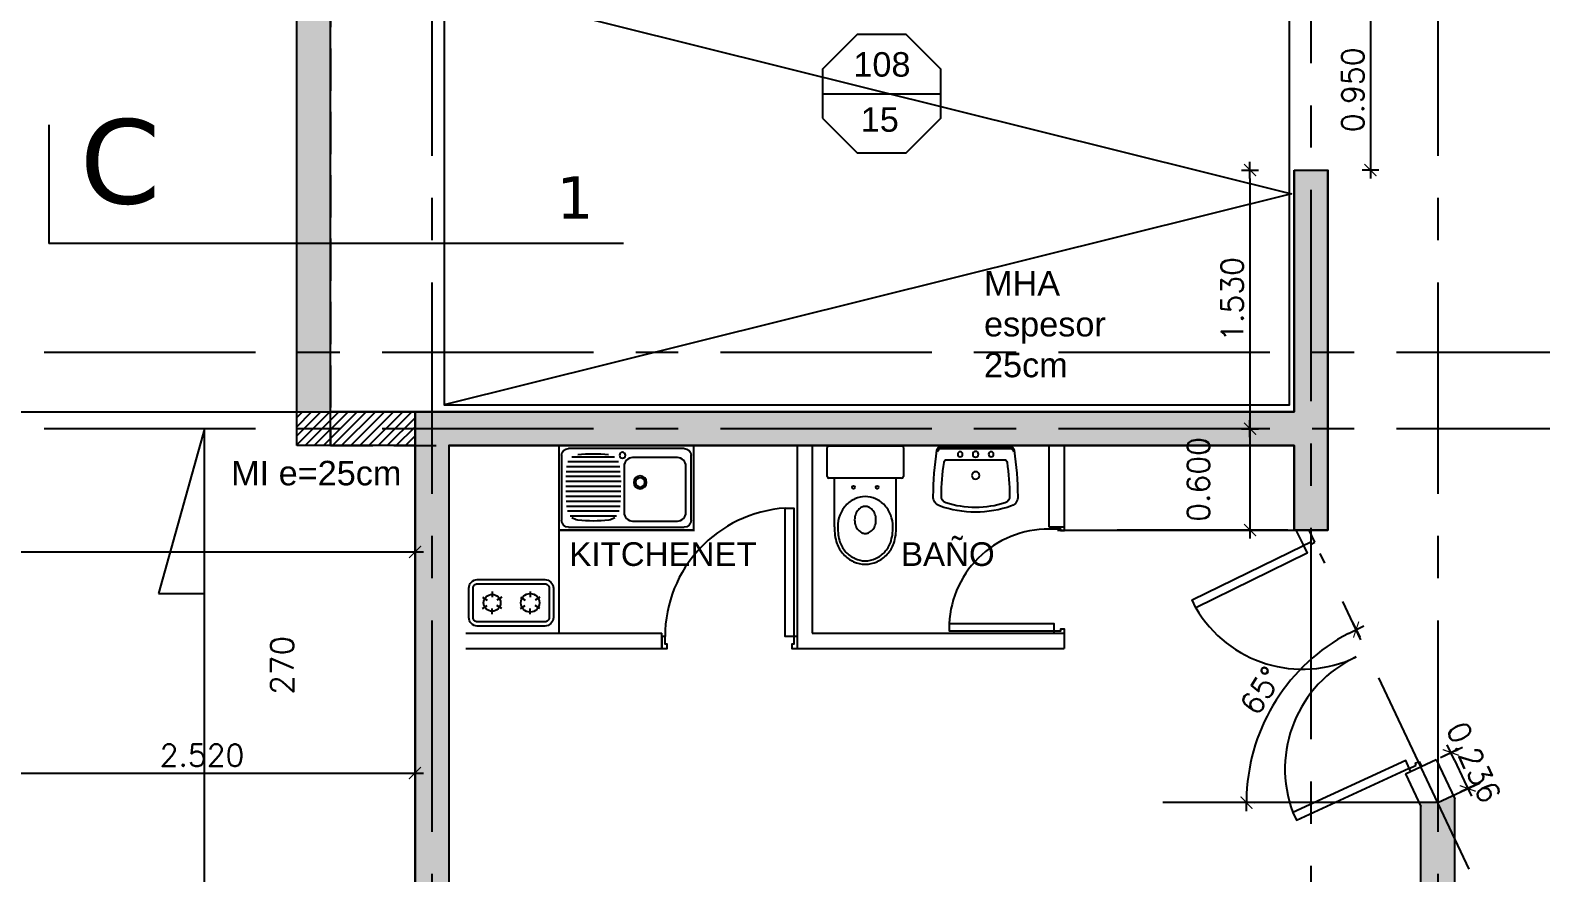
# Model space of a CAD drawing. Header units: millimetres. Extents: x -13 to 194, y -13 to 66.
# Drawn here: x 75.83 to 84.76, y 15.55 to 20.54 of the extents above; entities that cross this region are included whole.
import ezdxf

# ---------------------------------------------------------------- set-up
doc = ezdxf.new("R2010")
doc.units = ezdxf.units.MM
doc.linetypes.add('CENTER', pattern=[2, 1.25, -0.25, 0.25, -0.25])
doc.linetypes.add('HIDDEN', pattern=[0.375, 0.25, -0.125])
for name, color, linetype in [('01', 1, 'Continuous'), ('02', 2, 'Continuous'), ('06', 6, 'Continuous'), ('Capa1', 80, 'Continuous'), ('COTAS', 1, 'Continuous'), ('COTAS1', 2, 'Continuous'), ('Cotas2', 1, 'Continuous'), ('EJES', 1, 'CENTER'), ('GRIS', 9, 'Continuous'), ('LOSAS', 7, 'Continuous'), ('MURO', 5, 'Continuous'), ('MUROS_EST', 5, 'Continuous'), ('PUERTAS', 1, 'Continuous'), ('Textos', 2, 'Continuous'), ('VIGAS_1', 2, 'Continuous')]:
    doc.layers.add(name, color=color, linetype=linetype)
doc.styles.add('Arial', font='arial.ttf')
doc.styles.add('INTERARQ', font='ROMANS.SHX')
doc.styles.add('ROMANS', font='romans.shx', dxfattribs={"height": 16.875})
doc.styles.get("Standard").update_dxf_attribs({"font": 'arial.ttf'})
doc.dimstyles.new('ESCALA_1-50', dxfattribs={"dimtxt": 0.13, "dimasz": 0.05, "dimexe": 0.18, "dimexo": 0.0625, "dimgap": 0.04, "dimtad": 1, "dimdec": 3, "dimzin": 0, "dimdsep": 46, "dimtxsty": 'INTERARQ', "dimblk": 'DIMTICK', "dimcen": 0.09, "dimse1": 1, "dimse2": 1, "dimclrd": 1, "dimclre": 1, "dimclrt": 2, "dimadec": 0, "dimazin": 0, "dimtfac": 4.5, "dimtdec": 3, "dimtofl": 0, "dimtmove": 2, "dimatfit": 3, "dimldrblk": 'DIMTICK', "dimfxl": 1, "dimtolj": 1, "dimtzin": 0, "dimarcsym": 0})

# ---------------------------------------------------------------- blocks, each defined once
blk = doc.blocks.new('LAVPLATO')
for p, q in [((-0.383, -0.443), (-0.383, -0.057)), ((-0.343, -0.017), (0.343, -0.017)), ((0.0694, -0.0675), (0.3226, -0.0675)), ((0.383, -0.057), (0.383, -0.443)), ((0.0357, -0.1545), (0.3563, -0.1545)), ((0.0387, -0.1255), (0.3533, -0.1255)), ((0.0458, -0.0965), (0.3462, -0.0965)), ((0.0315, -0.2115), (0.3574, -0.2115)), ((0.0319, -0.2415), (0.3578, -0.2415)), ((0.0338, -0.1835), (0.3582, -0.1835)), ((0.0323, -0.2715), (0.3582, -0.2715)), ((0.0327, -0.3015), (0.3578, -0.3015)), ((0.0342, -0.3305), (0.3563, -0.3305)), ((0.0342, -0.3305), (0.3563, -0.3305)), ((0.0369, -0.3595), (0.3536, -0.3595)), ((0.0369, -0.3595), (0.3536, -0.3595)), ((0.0416, -0.3885), (0.3489, -0.3885)), ((0.0586, -0.4175), (0.3319, -0.4175)), ((0.343, -0.483), (-0.343, -0.483))]:
    blk.add_line(p, q)
blk.add_lwpolyline([(-0.4, 0), (0.4, 0), (0.4, -0.5), (-0.4, -0.5)], close=True)
blk.add_lwpolyline([(-0.302, -0.0709), (-0.037, -0.0709, -0.414214), (0.013, -0.1209), (0.013, -0.3965, -0.414214), (-0.037, -0.4465), (-0.302, -0.4465, -0.414214), (-0.352, -0.3965), (-0.352, -0.1209, -0.414214)], format="xyb", close=True)
for centre, radius in [((0.023, -0.057), 0.0175), ((-0.082, -0.2175), 0.038), ((-0.082, -0.2175), 0.0275)]:
    blk.add_circle(centre, radius)
for centre, radius, start, end in [((-0.343, -0.057), 0.04, 90, 180), ((0.196, -0.7978), 0.75, 83.02075, 96.97925), ((0.343, -0.057), 0.04, 360, 90), ((-0.343, -0.443), 0.04, 180, 270), ((0.1132, -0.3662), 0.075, 233.56948, 263.02075), ((0.1952, 0.3038), 0.75, 263.02075, 276.97925), ((0.2773, -0.3662), 0.075, 276.97925, 306.43052), ((0.343, -0.443), 0.04, 270, 360)]:
    blk.add_arc(centre, radius, start, end)
blk = doc.blocks.new('cocina_2platos')
for p, q in [((-0.17, -0.0798), (-0.1533, -0.1086)), ((-0.1033, -0.0798), (-0.12, -0.1086)), ((-0.2033, -0.1375), (-0.17, -0.1375)), ((-0.17, -0.1952), (-0.1533, -0.1664)), ((-0.1033, -0.1952), (-0.12, -0.1664)), ((-0.07, -0.1375), (-0.1033, -0.1375)), ((-0.17, -0.3048), (-0.1533, -0.3336)), ((-0.1033, -0.3048), (-0.12, -0.3336)), ((-0.2033, -0.3625), (-0.17, -0.3625)), ((-0.17, -0.4202), (-0.1533, -0.3914)), ((-0.1033, -0.4202), (-0.12, -0.3914)), ((-0.07, -0.3625), (-0.1033, -0.3625))]:
    blk.add_line(p, q)
blk.add_lwpolyline([(-0.2741, -0.45), (-0.2741, -0.05, -0.414214), (-0.2241, 0), (-0.0491, 0, -0.414214), (0.0009, -0.05), (0.0009, -0.45, -0.414214), (-0.0491, -0.5), (-0.2241, -0.5, -0.414214)], format="xyb", close=True)
at = {"color": 9}
blk.add_lwpolyline([(-0.2491, -0.45), (-0.2491, -0.05, -0.414214), (-0.2241, -0.025), (-0.0491, -0.025, -0.414214), (-0.0241, -0.05), (-0.0241, -0.45, -0.414214), (-0.0491, -0.475), (-0.2241, -0.475, -0.414214)], format="xyb", close=True, dxfattribs=at)
for centre, radius in [((-0.1366, -0.1375), 0.055), ((-0.1366, -0.3625), 0.05)]:
    blk.add_circle(centre, radius)
blk = doc.blocks.new('LAV')
for points in [[(0.022, 0.2287, 0.391789), (0, 0.2049), (0, -0.2049, 0.391789), (0.022, -0.2287, 0.034091), (0.2951, -0.2498, 0.338711), (0.3512, -0.2134, 0.172497), (0.3512, 0.2134, 0.338711), (0.2951, 0.2498, 0.034091)], [(0.0942, 0.1863, 0.391789), (0.0782, 0.1691), (0.0782, -0.1691, 0.391789), (0.0942, -0.1863, 0.034091), (0.2928, -0.2017, 0.338711), (0.3336, -0.1752, 0.152745), (0.3336, 0.1752, 0.338711), (0.2928, 0.2017, 0.034091)]]:
    blk.add_lwpolyline(points, format="xyb", close=True)
blk.add_lwpolyline([(0.0321, 0.2241, 0.391789), (0.0106, 0.2008), (0.0106, -0.2008, 0.391789), (0.0321, -0.2241)], format="xyb")
for centre, radius in [((0.0457, 0.0909), 0.0147), ((0.0457, -0.0005), 0.0172), ((0.1712, -0.0005), 0.0225), ((0.0457, -0.0919), 0.0147)]:
    blk.add_circle(centre, radius)
blk = doc.blocks.new('DIMTICK')
at = {"color": 1}
for p, q in [((-1, 0), (1, 0)), ((0, 1), (0, -1))]:
    blk.add_line(p, q, dxfattribs=at)
at = {"color": 3, "const_width": 0.141}
blk.add_lwpolyline([(0.71, 0.71), (-0.71, -0.71)], dxfattribs=at)
blk = doc.blocks.new('*D124')
at = {"layer": 'COTAS', "color": 1, "lineweight": -2, "transparency": 16777216}
blk.add_line((83.0438, 19.6573), (83.0438, 18.2273), dxfattribs=at)
at = {"layer": 'Defpoints', "color": 0, "transparency": 16777216}
for p in [(83.4046, 19.7073), (83.0438, 18.1773), (83.4046, 18.1773)]:
    blk.add_point(p, dxfattribs=at)
at = {"layer": 'COTAS', "color": 1, "lineweight": -2, "transparency": 16777216, "xscale": 0.05, "yscale": 0.05, "zscale": 0.05}
for p, rotation in [((83.0438, 19.7073), 90), ((83.0438, 18.1773), 270)]:
    blk.add_blockref('DIMTICK', p, dxfattribs=dict(at, rotation=rotation))
at = {"layer": 'COTAS', "color": 2, "transparency": 16777216, "insert": (82.9388, 18.9423), "char_height": 0.13, "attachment_point": 5, "rotation": 90, "style": 'INTERARQ'}
blk.add_mtext('\\A1;1.530', dxfattribs=at)
blk = doc.blocks.new('*D125')
at = {"layer": 'COTAS', "color": 1, "lineweight": -2, "transparency": 16777216}
blk.add_line((83.0438, 18.1273), (83.0438, 17.6273), dxfattribs=at)
at = {"layer": 'Defpoints', "color": 0, "transparency": 16777216}
for p in [(83.4046, 18.1773), (83.0438, 17.5773), (83.3046, 17.5773)]:
    blk.add_point(p, dxfattribs=at)
at = {"layer": 'COTAS', "color": 1, "lineweight": -2, "transparency": 16777216, "xscale": 0.05, "yscale": 0.05, "zscale": 0.05}
for p, rotation in [((83.0438, 18.1773), 90), ((83.0438, 17.5773), 270)]:
    blk.add_blockref('DIMTICK', p, dxfattribs=dict(at, rotation=rotation))
at = {"layer": 'COTAS', "color": 2, "transparency": 16777216, "insert": (82.7388, 17.8773), "char_height": 0.13, "attachment_point": 5, "rotation": 90, "style": 'INTERARQ'}
blk.add_mtext('\\A1;0.600', dxfattribs=at)
blk = doc.blocks.new('*D94')
at = {"layer": 'Defpoints', "color": 0, "transparency": 16777216}
for p in [(83.4592, 17.4392), (83.3289, 16.7394), (82.5289, 15.9649), (84.1547, 15.9649), (84.34, 15.5721)]:
    blk.add_point(p, dxfattribs=at)
at = {"layer": 'GRIS', "color": 1, "lineweight": -2, "transparency": 16777216}
blk.add_arc((84.1547, 15.9649), 1.1322, 117.78611, 177.46943, dxfattribs=at)
at = {"layer": 'GRIS', "color": 1, "lineweight": -2, "transparency": 16777216, "xscale": 0.05, "yscale": 0.05, "zscale": 0.05}
for p, rotation in [((83.6717, 16.9888), 26.52082801187991), ((83.0226, 15.9649), 268.7347134070694)]:
    blk.add_blockref('DIMTICK', p, dxfattribs=dict(at, rotation=rotation))
at = {"layer": 'GRIS', "color": 2, "transparency": 16777216, "insert": (83.1098, 16.6273), "char_height": 0.13, "attachment_point": 5, "rotation": 57.62777, "style": 'INTERARQ'}
blk.add_mtext('\\A1;65°', dxfattribs=at)
blk = doc.blocks.new('*D95')
at = {"layer": 'Defpoints', "color": 0, "transparency": 16777216}
for p in [(84.1446, 16.2207), (84.2452, 16.0076), (84.3321, 16.0486)]:
    blk.add_point(p, dxfattribs=at)
at = {"layer": 'GRIS', "color": 1, "lineweight": -2, "transparency": 16777216}
blk.add_line((84.2529, 16.2165), (84.3108, 16.0938), dxfattribs=at)
at = {"layer": 'GRIS', "color": 1, "lineweight": -2, "transparency": 16777216, "xscale": 0.05, "yscale": 0.05, "zscale": 0.05}
for p, rotation in [((84.2315, 16.2617), 115.2555414190037), ((84.3321, 16.0486), 295.2555414190036)]:
    blk.add_blockref('DIMTICK', p, dxfattribs=dict(at, rotation=rotation))
at = {"layer": 'GRIS', "color": 2, "transparency": 16777216, "insert": (84.3675, 16.2034), "char_height": 0.13, "attachment_point": 5, "rotation": 295.25554, "style": 'INTERARQ'}
blk.add_mtext('\\A1;0.236', dxfattribs=at)
blk = doc.blocks.new('*D105')
at = {"layer": 'COTAS', "color": 1, "lineweight": -2, "transparency": 16777216}
blk.add_arc((84.1547, 31.0006), 1.0022, 246.74405, 267.14119, dxfattribs=at)
at = {"layer": 'Defpoints', "color": 0, "transparency": 16777216}
for p in [(84.1547, 61.0427), (84.3445, 31.3878), (83.8549, 30.0443), (83.5831, 29.8346), (84.1547, 5.547)]:
    blk.add_point(p, dxfattribs=at)
at = {"layer": 'COTAS', "color": 1, "lineweight": -2, "transparency": 16777216, "xscale": 0.05, "yscale": 0.05, "zscale": 0.05}
for p, rotation in [((83.7136, 30.1007), 155.3146385307757), ((84.1547, 29.9984), 358.5705926049848)]:
    blk.add_blockref('DIMTICK', p, dxfattribs=dict(at, rotation=rotation))
at = {"layer": 'COTAS', "color": 2, "transparency": 16777216, "insert": (83.952, 30.1266), "char_height": 0.13, "attachment_point": 5, "rotation": 346.94262, "style": 'INTERARQ'}
blk.add_mtext('\\A1;26°', dxfattribs=at)
blk = doc.blocks.new('*D84')
at = {"layer": '02', "color": 1, "lineweight": -2, "transparency": 16777216}
blk.add_line((75.6346, 16.1398), (78.0546, 16.1398), dxfattribs=at)
at = {"layer": 'Defpoints', "color": 0, "transparency": 16777216}
for p in [(75.5846, 18.2773), (78.1046, 18.2773), (78.1046, 16.1398)]:
    blk.add_point(p, dxfattribs=at)
at = {"layer": '02', "color": 1, "lineweight": -2, "transparency": 16777216, "xscale": 0.05, "yscale": 0.05, "zscale": 0.05, "rotation": 180}
blk.add_blockref('DIMTICK', (75.5846, 16.1398), dxfattribs=at)
at = {"layer": '02', "color": 1, "lineweight": -2, "transparency": 16777216, "xscale": 0.05, "yscale": 0.05, "zscale": 0.05}
blk.add_blockref('DIMTICK', (78.1046, 16.1398), dxfattribs=at)
at = {"layer": '02', "color": 2, "transparency": 16777216, "insert": (76.8446, 16.2448), "char_height": 0.13, "attachment_point": 5, "style": 'INTERARQ'}
blk.add_mtext('\\A1;2.520', dxfattribs=at)
blk = doc.blocks.new('*D128')
at = {"layer": '01', "color": 1, "lineweight": -2, "transparency": 16777216}
blk.add_line((72.9146, 17.4482), (78.0546, 17.4482), dxfattribs=at)
at = {"layer": 'Defpoints', "color": 0, "transparency": 16777216}
for p in [(72.8646, 18.2773), (78.1046, 18.2773), (78.1046, 17.4482)]:
    blk.add_point(p, dxfattribs=at)
at = {"layer": '01', "color": 1, "lineweight": -2, "transparency": 16777216, "xscale": 0.05, "yscale": 0.05, "zscale": 0.05, "rotation": 180}
blk.add_blockref('DIMTICK', (72.8646, 17.4482), dxfattribs=at)
at = {"layer": '01', "color": 1, "lineweight": -2, "transparency": 16777216, "xscale": 0.05, "yscale": 0.05, "zscale": 0.05}
blk.add_blockref('DIMTICK', (78.1046, 17.4482), dxfattribs=at)
at = {"layer": '01', "color": 2, "transparency": 16777216, "insert": (75.4846, 17.5532), "char_height": 0.13, "attachment_point": 5, "style": 'INTERARQ'}
blk.add_mtext('\\A1;5.240', dxfattribs=at)
blk = doc.blocks.new('*D131')
at = {"layer": '01', "color": 1, "lineweight": -2, "transparency": 16777216}
blk.add_line((83.7568, 20.6073), (83.7568, 19.7573), dxfattribs=at)
at = {"layer": 'Defpoints', "color": 0, "transparency": 16777216}
for p in [(83.5046, 20.6573), (83.5046, 19.7073), (83.7568, 19.7073)]:
    blk.add_point(p, dxfattribs=at)
at = {"layer": '01', "color": 1, "lineweight": -2, "transparency": 16777216, "xscale": 0.05, "yscale": 0.05, "zscale": 0.05}
for p, rotation in [((83.7568, 20.6573), 90), ((83.7568, 19.7073), 270)]:
    blk.add_blockref('DIMTICK', p, dxfattribs=dict(at, rotation=rotation))
at = {"layer": '01', "color": 2, "transparency": 16777216, "insert": (83.6518, 20.1823), "char_height": 0.13, "attachment_point": 5, "rotation": 90, "style": 'INTERARQ'}
blk.add_mtext('\\A1;0.950', dxfattribs=at)

msp = doc.modelspace()

# ---------------------------------------------------------------- hatches: boundary and pattern name
at = {"layer": 'MUROS_EST', "transparency": 33554687}
h = msp.add_hatch(color=5, dxfattribs=at)
h.dxf.hatch_style = 1
h.paths.add_polyline_path([(83.5046, 19.7073), (83.3046, 19.7073), (83.3046, 18.2773), (78.1046, 18.2773), (78.1046, 18.0773), (78.4046, 18.0773), (83.3046, 18.0773), (83.3046, 17.5773), (83.5046, 17.5773)])
h.paths.add_polyline_path([(83.5046, 26.0973), (83.3046, 26.0973), (83.3046, 23.4773), (78.1046, 23.4773), (78.1046, 23.2773), (83.3046, 23.2773), (83.3046, 20.6573), (83.5046, 20.6573)])
h.paths.add_polyline_path([(78.3046, 18.0773), (78.1046, 18.0773), (78.1046, 15.3773), (78.3046, 15.3773)])
h.paths.add_polyline_path([(78.3046, 12.9773), (78.1046, 12.9773), (78.1055, 10.7898), (79.4043, 10.9215), (79.3659, 11.0689), (78.3046, 10.9613)])
h.paths.add_polyline_path([(90.6628, 14.0165), (90.4628, 14.0165), (90.4628, 12.1945), (90.4628, 12.0432), (90.6628, 12.0635)])
h.paths.add_polyline_path([(90.3628, 21.5273), (89.9443, 21.5273, -0.071068), (89.8743, 21.5173), (89.8743, 21.4983), (90.1043, 21.4983), (90.1043, 21.4483), (89.6443, 21.4483), (89.6443, 21.4983), (89.8743, 21.4983), (89.8743, 21.5173, -0.071068), (89.8043, 21.5273), (87.2396, 21.5273), (87.2396, 25.2273), (84.9046, 25.2273), (84.9046, 25.0273), (87.0396, 25.0273), (87.0396, 21.5273), (84.9046, 21.5273), (84.9046, 21.3273), (90.1628, 21.3273), (90.1628, 21.1419), (90.3628, 21.1419), (90.3628, 21.3273)])
h.paths.add_polyline_path([(90.0064, 21.4246), (90.0064, 21.3996), (89.7421, 21.3996), (89.7421, 21.4246)], flags=16)
h.paths.add_polyline_path([(83.5046, 29.4473), (83.3046, 29.4473), (83.3046, 28.7023), (78.1046, 28.7023), (78.1046, 28.4523), (83.3046, 28.4523), (83.3046, 27.205), (83.3156, 27.2023), (83.3046, 27.1996), (83.3046, 27.0473), (83.5046, 27.0473)])
h.paths.add_polyline_path([(90.7128, 37.6473), (90.4628, 37.6473), (90.4628, 34.4321), (85.4628, 34.4321), (85.4628, 34.1821), (90.4628, 34.1821), (90.4628, 32.7373), (90.7128, 32.7373)])
h = msp.add_hatch(color=5, dxfattribs=at)
h.dxf.hatch_style = 1
h.paths.add_polyline_path([(84.2547, 15.7529), (84.1547, 15.9649), (84.1547, 14.9889), (84.2547, 14.9889)])
h.paths.add_polyline_path([(84.2547, 15.9873), (84.2452, 16.0076), (84.1547, 15.9649), (84.2547, 15.7529)])
h.paths.add_polyline_path([(84.1547, 15.9649), (84.0442, 15.9649), (84.0547, 15.9425), (84.0547, 14.9889), (84.1547, 14.9889)])
h.paths.add_polyline_path([(78.3046, 36.5327), (78.3046, 36.7327), (78.2046, 36.7327), (78.2046, 35.6673), (78.3046, 35.6673), (78.3046, 36.1822)])
h.paths.add_polyline_path([(84.3372, 14.9939), (84.6233, 14.9939), (84.6233, 15.1964), (84.3372, 15.1964)], flags=9)
h = msp.add_hatch(color=5, dxfattribs=at)
h.dxf.hatch_style = 1
h.paths.add_polyline_path([(78.3046, 18.0773), (83.3046, 18.0773), (83.3046, 17.5773), (83.4046, 17.5773), (83.4046, 18.1773), (78.2046, 18.1773), (78.2046, 15.3773), (78.3046, 15.3773)])
h.paths.add_polyline_path([(83.5046, 18.1773), (83.4046, 18.1773), (83.4046, 17.5773), (83.5046, 17.5773)])
h.paths.add_polyline_path([(84.2547, 13.7227), (84.2547, 14.9889), (84.1547, 14.9889), (84.1547, 11.5547), (84.2547, 11.5648)])
h.paths.add_polyline_path([(84.1547, 14.9889), (84.0547, 14.9889), (84.0547, 13.7227), (84.0562, 11.5447), (84.1547, 11.5547)])
at = {"layer": 'PUERTAS', "transparency": 33554687}
h = msp.add_hatch(dxfattribs=at)
h.set_pattern_fill('ANSI31', color=2, scale=0.012)
h.paths.add_polyline_path([(78.1046, 28.7023), (77.6046, 28.7023), (77.6046, 28.4523), (78.1046, 28.4523)])
h.paths.add_polyline_path([(77.6046, 28.7023), (77.4046, 28.7023), (77.4046, 28.4523), (77.6046, 28.4523)])
h.paths.add_polyline_path([(78.1046, 23.4773), (77.6046, 23.4773), (77.6046, 23.2773), (78.1046, 23.2773)])
h.paths.add_polyline_path([(77.6046, 23.4773), (77.4046, 23.4773), (77.4046, 23.2773), (77.6046, 23.2773)])
h.paths.add_polyline_path([(78.1046, 18.2773), (77.6046, 18.2773), (77.6046, 18.0773), (78.1046, 18.0773)])
h.paths.add_polyline_path([(77.6046, 18.2773), (77.4046, 18.2773), (77.4046, 18.0773), (77.6046, 18.0773)])
h = msp.add_hatch(color=2, dxfattribs=at)
h.dxf.hatch_style = 1
h.paths.add_polyline_path([(77.6046, 19.2739), (77.4046, 19.2739), (77.4046, 18.2773), (77.6046, 18.2773)])
h.paths.add_polyline_path([(77.6046, 23.2773), (77.4046, 23.2773), (77.4046, 19.2739), (77.6046, 19.2739)])
at = {"layer": 'VIGAS_1', "transparency": 33554687}
h = msp.add_hatch(dxfattribs=at)
h.set_pattern_fill('ANGLE', color=5)
h.set_pattern_definition([(0, (0, 0), (0, 6.985), [5.08, -1.905]), (90, (0, 0), (-6.985, 4e-16), [5.08, -1.905])])
h.paths.add_polyline_path([(83.5046, 19.7073), (83.3046, 19.7073), (83.3046, 18.2773), (78.1046, 18.2773), (78.1046, 15.3773), (78.3046, 15.3773), (78.3046, 18.0773), (83.3046, 18.0773), (83.3046, 17.5773), (83.5046, 17.5773)])

# ---------------------------------------------------------------- linework, layer by layer
at = {"color": 9}
for centre, radius, start, end in [((80.3456, 16.9473), 0.762, 93.80886, 180), ((81.851, 16.9963), 0.587, 86.71713, 177.46551), ((83.3543, 17.4841), 0.7299, 210.08906, 295.72649), ((83.9805, 16.1655), 0.7299, 115.07784, 200.71527)]:
    msp.add_arc(centre, radius, start, end, dxfattribs=at)
at = {"layer": '01'}
msp.add_line((75.5846, 18.2773), (78.1046, 18.2773), dxfattribs=at)
at = {"layer": '01', "ltscale": 0.25}
for p, q in [((76.8602, 18.1773), (76.5874, 17.2031)), ((76.8602, 10.8836), (76.8602, 18.1773)), ((76.5874, 17.2031), (76.8602, 17.2031))]:
    msp.add_line(p, q, dxfattribs=at)
at = {"layer": '06'}
for p, q in [((83.3046, 19.7073), (83.3046, 18.2773)), ((83.3046, 19.7073), (83.3046, 18.2773)), ((83.3046, 18.2773), (83.3046, 19.7073)), ((83.3046, 18.2773), (83.3046, 19.7073)), ((80.3646, 18.0773), (80.3646, 16.8773)), ((80.4546, 18.0773), (80.4546, 16.9673)), ((81.8546, 18.0773), (81.8546, 17.5973)), ((81.9446, 18.0773), (81.9446, 17.5973)), ((81.8546, 17.5973), (81.9446, 17.5973)), ((83.5046, 17.5773), (83.3046, 17.5773)), ((78.4046, 16.9673), (79.5646, 16.9673)), ((79.5646, 16.8773), (79.5646, 16.9673)), ((79.5646, 16.9473), (79.5646, 16.8773)), ((80.4546, 16.9673), (81.9446, 16.9673)), ((81.9446, 16.9673), (81.9446, 16.8773)), ((78.4046, 16.8773), (79.5646, 16.8773)), ((80.3646, 16.8773), (81.9446, 16.8773))]:
    msp.add_line(p, q, dxfattribs=at)
at = {"layer": 'COTAS'}
for p, q in [((83.3153, 17.5773), (83.3597, 17.4868)), ((83.4281, 17.5062), (83.3933, 17.5773)), ((83.4281, 17.5062), (83.4142, 17.5346)), ((83.3543, 17.4841), (83.3998, 17.5064)), ((83.3998, 17.5064), (83.4054, 17.4951)), ((83.4054, 17.4951), (83.4281, 17.5062))]:
    msp.add_line(p, q, dxfattribs=at)
at = {"layer": 'Cotas2'}
for p, q in [((83.2671, 17.5773), (82.259, 17.5773)), ((84.1704, 16.2328), (84.3001, 16.294)), ((84.1547, 15.9649), (84.4006, 16.0809)), ((84.1547, 15.9649), (82.5289, 15.9649))]:
    msp.add_line(p, q, dxfattribs=at)
at = {"layer": 'EJES'}
for p, q in [((78.2046, 61.0427), (78.2046, 5.547)), ((84.1547, 61.0427), (84.1547, 5.8668)), ((83.4046, 29.5903), (83.4046, 5.547)), ((101.1608, 18.6273), (70.0056, 18.6273)), ((101.1608, 18.1773), (70.006, 18.1773)), ((84.34, 15.5721), (83.4592, 17.4392))]:
    msp.add_line(p, q, dxfattribs=at)
at = {"layer": 'GRIS', "linetype": 'HIDDEN'}
for p, q in [((77.6046, 28.6773), (77.6046, 18.0773)), ((77.6046, 18.0773), (78.4046, 18.0773))]:
    msp.add_line(p, q, dxfattribs=at)
at = {"layer": 'GRIS'}
for p, q in [((80.5433, 17.894), (80.5433, 18.0657)), ((80.5533, 18.0757), (80.9833, 18.0757)), ((80.9933, 18.0657), (80.9933, 17.894)), ((80.9833, 17.884), (80.5533, 17.884)), ((80.5851, 17.5958), (80.5851, 17.884)), ((80.9514, 17.5959), (80.9514, 17.884)), ((78.9546, 17.5773), (78.9546, 16.9673)), ((79.7546, 17.5773), (78.9546, 17.5773)), ((81.9046, 17.5773), (83.3046, 17.5773)), ((83.9805, 16.1655), (84.0266, 16.1867)), ((84.0213, 16.1982), (84.0443, 16.2088)), ((84.0266, 16.1867), (84.0213, 16.1982)), ((84.0443, 16.2088), (84.0575, 16.18)), ((84.0443, 16.2088), (84.0575, 16.18)), ((83.9939, 16.1507), (83.986, 16.168))]:
    msp.add_line(p, q, dxfattribs=at)
for points in [[(78.2776, 20.8178), (83.2886, 19.5678), (78.2776, 18.3178), (83.2776, 18.3178), (83.2776, 20.8178), (78.2776, 20.8178), (78.2776, 20.8178), (78.2776, 18.3178)], [(81.9446, 17.5973), (81.9446, 17.5723), (81.9246, 17.5723), (81.9246, 17.5823), (81.8846, 17.5823), (81.8846, 17.5973)], [(81.8846, 16.9673), (81.8846, 16.9823), (81.9246, 16.9823), (81.9246, 16.9923), (81.9446, 16.9923), (81.9446, 16.9673)], [(79.5646, 16.8773), (79.5963, 16.8773), (79.5963, 16.9026), (79.5836, 16.9026), (79.5836, 16.9473), (79.5646, 16.9473)], [(80.3646, 16.9473), (80.3456, 16.9473), (80.3456, 16.9026), (80.333, 16.9026), (80.333, 16.8773), (80.3646, 16.8773)]]:
    msp.add_lwpolyline(points, dxfattribs=at)
for points in [[(80.3456, 16.9473), (80.295, 16.9473), (80.295, 17.7076), (80.3457, 17.7076)], [(83.3597, 17.4868), (83.382, 17.4413), (82.7228, 17.1182), (82.7012, 17.164)], [(81.8846, 16.9823), (81.8846, 17.0223), (81.2646, 17.0223), (81.2646, 16.9823)], [(83.986, 16.168), (83.9648, 16.214), (83.2978, 15.9073), (83.3197, 15.8616)]]:
    msp.add_lwpolyline(points, close=True, dxfattribs=at)
for points in [[(80.7683, 17.776, 0.106666), (80.7072, 17.7628, 0.10151), (80.6535, 17.7239, 0.094979), (80.618, 17.6662, 0.090825), (80.6051, 17.5959, 0.071105), (80.618, 17.5055, 0.094979), (80.6535, 17.4478, 0.10151), (80.7072, 17.4088, 0.106666), (80.7683, 17.3956, 0.106666), (80.8293, 17.4088, 0.10151), (80.883, 17.4478, 0.094979), (80.9185, 17.5055, 0.071105), (80.9314, 17.5959, 0.090825), (80.9185, 17.6662, 0.094979), (80.883, 17.7239, 0.10151), (80.8293, 17.7628, 0.106666)], [(80.7683, 17.7176, 0.106666), (80.7485, 17.7133, 0.10151), (80.7273, 17.698, 0.094979), (80.7115, 17.6723, 0.090825), (80.7051, 17.6374, 0.090825), (80.7115, 17.6026, 0.094979), (80.7273, 17.5769, 0.10151), (80.7485, 17.5616, 0.106666), (80.7683, 17.5573, 0.106666), (80.7881, 17.5616, 0.10151), (80.8092, 17.5769, 0.094979), (80.825, 17.6026, 0.090825), (80.8314, 17.6374, 0.090825), (80.825, 17.6723, 0.094979), (80.8092, 17.698, 0.10151), (80.7881, 17.7133, 0.106666)]]:
    msp.add_lwpolyline(points, format="xyb", close=True, dxfattribs=at)
for centre in [(80.6983, 17.8308), (80.8383, 17.8308)]:
    msp.add_circle(centre, 0.00867, dxfattribs=at)
for centre, radius, start, end in [((80.5533, 18.0657), 0.01, 90, 180), ((80.9833, 18.0657), 0.01, 360, 90), ((80.5533, 17.894), 0.01, 180, 270), ((80.9833, 17.894), 0.01, 270, 360), ((80.9263, 17.5957), 0.3412, 179.9849, 196.57372), ((80.6102, 17.5957), 0.3412, 343.42628, 0.02475), ((80.7863, 17.5693), 0.2, 200.75866, 222.46105), ((80.7753, 17.5592), 0.1851, 222.46105, 245.64601), ((80.7612, 17.5592), 0.1851, 294.35399, 317.53895), ((80.7502, 17.5693), 0.2, 317.53895, 339.24134), ((80.7683, 17.5436), 0.168, 245.64601, 270), ((80.7683, 17.5436), 0.168, 270, 294.35399)]:
    msp.add_arc(centre, radius, start, end, dxfattribs=at)
at = {"layer": 'LOSAS'}
msp.add_line((80.5146, 20.1593), (81.2146, 20.1593), dxfattribs=at)
msp.add_lwpolyline([(80.5146, 20.0144), (80.7196, 19.8093), (81.0095, 19.8093), (81.2146, 20.0144), (81.2146, 20.3043), (81.0095, 20.5093), (80.7196, 20.5093), (80.5146, 20.3043)], close=True, dxfattribs=at)
at = {"layer": 'MURO'}
for p, q in [((75.938, 19.9762), (75.938, 19.2739)), ((79.3386, 19.2739), (75.938, 19.2739)), ((79.27, 17.5773), (79.7582, 17.5773))]:
    msp.add_line(p, q, dxfattribs=at)
at = {"layer": 'MURO', "color": 5}
msp.add_line((83.5046, 18.0773), (83.5046, 19.7073), dxfattribs=at)
at = {"layer": 'MUROS_EST'}
for p, q in [((83.3046, 19.7073), (83.3046, 18.2773)), ((83.5046, 17.5773), (83.5046, 19.7073)), ((78.1046, 18.2773), (77.6046, 18.2773)), ((83.3046, 18.2773), (78.1046, 18.2773)), ((78.1046, 18.2773), (78.1046, 15.3773)), ((78.1046, 18.0773), (77.6046, 18.0773)), ((78.1046, 18.0773), (78.1046, 15.3773)), ((78.3046, 18.0773), (83.3046, 18.0773)), ((78.3046, 18.0773), (78.3046, 15.3773)), ((83.3046, 18.0773), (83.3046, 17.5773)), ((83.3046, 17.5773), (83.5046, 17.5773)), ((83.9637, 16.1354), (84.1446, 16.2207)), ((84.1446, 16.2207), (84.2547, 15.9873)), ((83.9637, 16.1354), (84.0547, 15.9425)), ((84.0547, 13.7227), (84.0547, 15.9425)), ((84.2547, 13.7227), (84.2547, 15.9873))]:
    msp.add_line(p, q, dxfattribs=at)
for points in [[(83.3046, 19.7073), (83.5046, 19.7073), (83.5046, 17.5773), (83.3046, 17.5773), (83.3046, 18.0773), (78.3046, 18.0773), (78.3046, 15.3773), (78.1046, 15.3773), (78.1046, 18.2773), (83.3046, 18.2773), (83.3046, 19.7073)], [(83.3046, 19.7073), (83.5046, 19.7073)]]:
    msp.add_lwpolyline(points, dxfattribs=at)
at = {"layer": 'VIGAS_1'}
for p, q in [((77.4046, 18.0773), (77.4046, 28.7023)), ((77.6046, 18.0773), (77.6046, 28.7023)), ((77.6046, 18.0773), (77.6046, 28.7023)), ((77.6046, 18.0773), (77.4046, 18.0773))]:
    msp.add_line(p, q, dxfattribs=at)

# ---------------------------------------------------------------- block references
at = {"layer": 'GRIS', "xscale": -1}
msp.add_blockref('LAVPLATO', (79.3546, 18.0773), dxfattribs=at)
at = {"layer": 'GRIS', "xscale": -1, "rotation": 90.00000000026051}
msp.add_blockref('LAV', (81.4202, 18.0717), dxfattribs=at)
at = {"layer": 'GRIS', "rotation": 270}
msp.add_blockref('cocina_2platos', (78.9231, 17.0104), dxfattribs=at)

# ---------------------------------------------------------------- texts
at = {"layer": 'Capa1', "attachment_point": 1}
for s, width, heights, insert, char_height in [('MHA espesor 25cm', 1.208581, [0], (81.4704, 19.1101), 0.144975), ('MI e=25cm', 2.767896, [0.2432], (77.0168, 17.9872), 0.14497)]:
    msp.add_mtext_dynamic_manual_height_columns(s, width=width, gutter_width=0.7249, heights=heights, dxfattribs=dict(at, insert=insert, char_height=char_height))
at = {"layer": 'COTAS1', "color": 3, "insert": (77.3183, 16.7773), "char_height": 0.135, "attachment_point": 5, "rotation": 90, "style": 'ROMANS'}
msp.add_mtext('\\A1;270', dxfattribs=at)
at = {"layer": 'LOSAS'}
for s, p in [('108', (80.6976, 20.2604)), ('15', (80.7412, 19.9343))]:
    msp.add_text(s, height=0.14497, dxfattribs=at).set_placement(p)
at = {"layer": 'Textos', "insert": (76.121, 19.4998), "char_height": 0.5, "width": 1.354898, "attachment_point": 7}
msp.add_mtext('{\\fVerdana|b0|i0|c0|p34;C}', dxfattribs=at)
at = {"layer": 'Textos', "insert": (78.9423, 19.6707), "char_height": 0.25, "width": 0.677449, "attachment_point": 1, "rotation": 359.74864}
msp.add_mtext('{\\fVerdana|b0|i0|c0|p34;1}', dxfattribs=at)
at = {"layer": 'Textos', "char_height": 0.14, "width": 1.997426, "attachment_point": 5, "style": 'Arial'}
for s, insert in [('BAÑO', (81.2565, 17.4344)), ('KITCHENET', (79.5717, 17.4344))]:
    msp.add_mtext(s, dxfattribs=dict(at, insert=insert))

# ---------------------------------------------------------------- dimensions: what is measured, and where the dimension line sits
at = {"layer": '01'}
dim = msp.add_linear_dim(base=(83.7568, 19.7073), p1=(83.5046, 20.6573), p2=(83.5046, 19.7073), angle=90, dimstyle='ESCALA_1-50', dxfattribs=at)
dim.commit()
dim.dimension.update_dxf_attribs({"geometry": '*D131', "text_midpoint": (83.6518, 20.1823)})
dim = msp.add_linear_dim(base=(78.1046, 17.4482), p1=(72.8646, 18.2773), p2=(78.1046, 18.2773), dimstyle='ESCALA_1-50', dxfattribs=at)
dim.commit()
dim.dimension.update_dxf_attribs({"geometry": '*D128', "text_midpoint": (75.4846, 17.5532)})
at = {"layer": '02'}
dim = msp.add_linear_dim(base=(78.1046, 16.1398), p1=(75.5846, 18.2773), p2=(78.1046, 18.2773), dimstyle='ESCALA_1-50', override={"dimtxt": 0.13}, dxfattribs=at)
dim.commit()
dim.dimension.update_dxf_attribs({"geometry": '*D84', "text_midpoint": (76.8446, 16.2448)})
at = {"layer": 'COTAS'}
dim = msp.add_angular_dim_2l(base=(83.8549, 30.0443), line1=((84.1547, 61.0427), (84.1547, 5.547)), line2=((83.5831, 29.8346), (84.3445, 31.3878)), dimstyle='ESCALA_1-50', dxfattribs=at)
dim.commit()
dim.dimension.update_dxf_attribs({"geometry": '*D105', "text_midpoint": (83.952, 30.1266)})
for base, p1, p2, picture, middle in [((83.0438, 18.1773), (83.4046, 19.7073), (83.4046, 18.1773), '*D124', (82.9388, 18.9423)), ((83.0438, 17.5773), (83.4046, 18.1773), (83.3046, 17.5773), '*D125', (82.7388, 17.8773))]:
    dim = msp.add_linear_dim(base=base, p1=p1, p2=p2, angle=90, dimstyle='ESCALA_1-50', dxfattribs=at)
    dim.commit()
    dim.dimension.update_dxf_attribs({"geometry": picture, "text_midpoint": middle})
at = {"layer": 'GRIS'}
dim = msp.add_angular_dim_2l(base=(83.3289, 16.7394), line1=((84.34, 15.5721), (83.4592, 17.4392)), line2=((84.1547, 15.9649), (82.5289, 15.9649)), dimstyle='ESCALA_1-50', dxfattribs=at)
dim.commit()
dim.dimension.update_dxf_attribs({"geometry": '*D94', "text_midpoint": (83.1098, 16.6273)})
dim = msp.add_linear_dim(base=(84.3321, 16.0486), p1=(84.1446, 16.2207), p2=(84.2452, 16.0076), angle=295.25554, dimstyle='ESCALA_1-50', override={"dimdec": 3}, dxfattribs=at)
dim.commit()
dim.dimension.update_dxf_attribs({"geometry": '*D95', "text_midpoint": (84.3675, 16.2034), "dimtype": 161})

doc.saveas('drawing.dxf')
